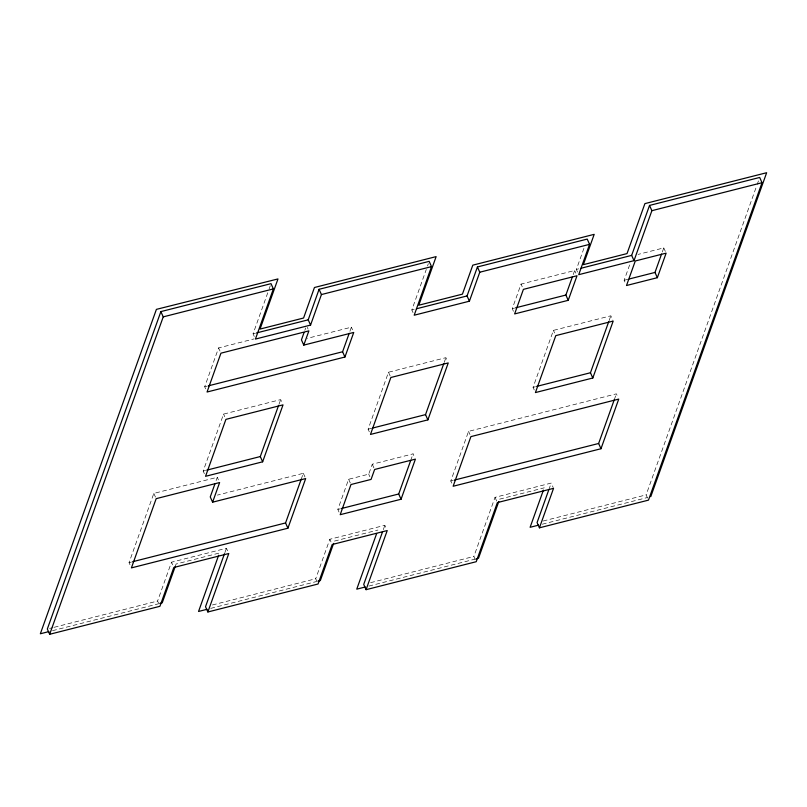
<?xml version="1.0" encoding="UTF-8"?>
<svg xmlns="http://www.w3.org/2000/svg" width="807" height="807" viewBox="0 0 807 807"><rect width="100%" height="100%" fill="white"/><g stroke="black" fill="none" stroke-linecap="round" stroke-linejoin="round"><path stroke-width="0.61" stroke-dasharray="4.04 3.03" d="M413.013 312.581L411.842 309.949L426.278 269.457M427.518 265.987L428.346 263.667M129.998 564.729L129.049 562.63L153.824 493.4L217.275 477.29L218.445 479.923M205.644 388.863L204.696 386.765L218.596 347.918L254.013 338.93M204.363 473.679L203.193 471.046L223.559 414.112L280.675 399.606L281.845 402.239M254.255 336.448L253.075 333.816L268.035 292.013M269.155 288.876L270.274 285.739M158.525 603.142L157.587 601.033L171.477 562.217L226.434 548.266L227.614 550.899M175.26 566.373L176.097 564.022L219.464 553.007L218.626 555.347M216.105 480.568L217.275 477.29M224.881 552.593L226.434 548.266M304.834 330.345L305.682 327.975M278.97 404.357L280.675 399.606M349.915 331.284L351.378 327.188L307.376 338.335M301.213 479.207L303.331 473.295L217.406 495.105M339.011 512.062L337.84 509.439L348.634 479.267L368.718 474.163L372.279 464.217L413.063 453.867L415.02 458.245M369.303 431.816L368.123 429.183L388.5 372.239L445.898 357.672L447.078 360.295M316.647 580.858L315.708 578.75L329.831 539.268L384.868 525.296L386.835 529.685M383.305 529.674L384.868 525.296M444.203 362.414L445.898 357.672M410.672 460.555L413.063 453.867M513.444 311.29L512.274 308.657L521.06 284.104L574.665 270.496L575.845 273.119M451.738 483.1L450.79 481.002L468.554 431.362L616.387 393.836L617.799 396.983M573.202 274.592L574.665 270.496M534.244 389.942L533.064 387.32L553.431 330.376L610.838 315.799L612.795 320.187M577.55 272.05L576.369 269.427L584.329 247.174M475.283 559.604L473.87 556.457L495.024 497.334L551.201 483.08L553.168 487.458M609.134 320.55L610.838 315.799M548.851 489.657L551.201 483.08M624.941 282.016L624.154 280.261L630.005 263.899M662.315 251.976L663.778 247.89L638.075 254.417M614.268 399.747L616.387 393.836M647.537 498.04L646.125 494.883L756.805 185.509M757.218 184.359L758.449 180.909M253.075 333.816L255.375 333.23M411.842 309.949L414.142 309.374M576.369 269.427L578.669 268.842M204.696 386.765L207.117 386.15M512.274 308.657L514.503 308.092M624.154 280.261L628.27 279.222M203.193 471.046L205.563 470.451M368.123 429.183L371.714 428.275M533.064 387.32L535.455 386.704M337.84 509.439L340.09 508.864M129.049 562.63L131.43 562.025M450.79 481.002L453.141 480.407M334.461 541.073L377.908 530.048M499.654 499.14L544.231 487.821M49.61 628.441L53.06 627.574M54.21 627.281L157.587 601.033M52.536 630.681L158.555 603.767M212.412 604.978L315.708 578.75M543.131 521.019L646.125 494.883M210.728 608.377L316.687 581.484M542.294 524.207L647.093 497.606M370.605 582.664L473.87 556.457M368.93 586.074L474.849 559.18M663.778 247.89L665.341 251.391M553.431 330.376L554.611 332.998M521.06 284.104L522.23 286.727M468.554 431.362L469.967 434.509M495.024 497.334L496.981 501.712M388.5 372.239L390.457 376.617M351.378 327.188L352.558 329.811M372.279 464.217L374.045 468.161M307.316 327.349L308.103 329.105M368.718 474.163L369.899 476.796M348.634 479.267L350.399 483.211M303.331 473.295L305.207 477.502M329.831 539.268L331.011 541.901M218.596 347.918L220.008 351.075M223.559 414.112L224.739 416.735M153.824 493.4L155.701 497.606M171.477 562.217L172.648 564.85"/><path stroke-width="1.21" d="M539.429 527.818L553.552 488.336L497.374 502.59L476.221 561.712L366.075 589.675L387.229 530.552L332.181 544.523L318.059 584.006L207.873 611.978L228.785 553.521L173.828 567.472L159.937 606.299L49.671 634.282L47.32 629.026L160.875 311.603L271.021 283.65L273.381 288.906L255.426 339.071L310.564 325.08L308.213 319.824L319.078 289.299L429.173 261.357L431.523 266.613L414.193 315.214L469.402 301.193L479.772 272.211L477.421 266.956L587.224 239.084L589.574 244.35L578.72 274.683L634.009 260.651L651.885 210.677L649.534 205.422L759.68 177.459L762.03 182.715L648.475 500.138L539.429 527.818L537.079 522.563L548.851 489.657M310.564 325.08L321.428 294.555L319.078 289.299M49.671 634.282L163.226 316.869L160.875 311.603M175.26 566.373L162.217 602.839L159.776 603.454M214.934 483.837L210.254 496.93L212.604 502.186L305.682 478.561L287.917 528.202L131.41 567.886L156.175 498.655L219.625 482.546L212.604 502.186M218.626 555.347L198.552 611.464L207.076 609.305M224.497 553.683L205.523 606.723L207.873 611.978M303.987 332.726L301.435 339.848L303.785 345.103L353.738 332.444L344.942 357.017L207.046 392.02L220.947 353.173L308.879 330.86L303.785 345.103M262.648 461.806L283.025 404.872L225.91 419.368L205.543 476.312L262.648 461.806L260.298 456.55L278.546 405.538M344.942 357.017L342.592 351.761L349.189 333.331M287.917 528.202L285.567 522.946L301.213 479.207M333.634 543.393L320.339 580.556L317.897 581.171M376.637 533.588L356.755 589.16L365.278 586.992M382.518 531.863L363.725 584.419L366.075 589.675M469.402 301.193L467.051 295.937L477.421 266.956M427.881 419.872L448.248 362.928L390.85 377.494L370.484 434.438L427.881 419.872L425.531 414.616L443.779 363.604M401.059 499.24L415.413 459.122L374.63 469.472L371.069 479.419L350.984 484.523L340.191 514.695L401.059 499.24L398.708 493.985L410.672 460.555M568.229 300.315L577.015 275.752L523.41 289.36L514.624 313.923L568.229 300.315L565.878 295.049L572.466 276.64M498.807 501.5L478.501 558.252L476.069 558.878M543.404 490.142L530.108 527.304L538.642 525.135M634.009 260.651L631.659 255.385L649.534 205.422M592.812 377.999L613.189 321.065L555.791 335.631L535.414 392.575L592.812 377.999L590.462 372.743L608.71 321.731M657.352 277.689L666.128 253.146L635.291 260.974L626.504 285.517L657.352 277.689L654.991 272.433L661.579 254.023M600.983 448.732L618.737 399.092L470.905 436.617L453.141 486.258L600.983 448.732L598.633 443.477L614.268 399.747M650.755 496.678L766.65 172.718L644.904 203.616L627.029 253.59L583.34 264.666L594.194 234.343L472.791 265.16L462.431 294.141L418.803 305.207L436.133 256.616L314.448 287.504L303.583 318.019L260.046 329.074L277.981 278.929L156.407 309.363L40.35 633.767L48.884 631.609M163.226 316.869L273.381 288.906M321.428 294.555L431.523 266.613M651.885 210.677L762.03 182.715M479.772 272.211L589.574 244.35M256.525 332.938L308.213 319.824M416.442 308.788L467.051 295.937M580.979 268.257L631.659 255.385M208.327 385.847L342.592 351.761M515.623 307.81L565.878 295.049M629.299 278.96L654.991 272.433M206.753 470.148L260.298 456.55M372.915 427.972L425.531 414.616M536.655 386.402L590.462 372.743M341.22 508.581L398.708 493.985M132.61 561.722L285.567 522.946M454.311 480.104L598.633 443.477"/></g></svg>
